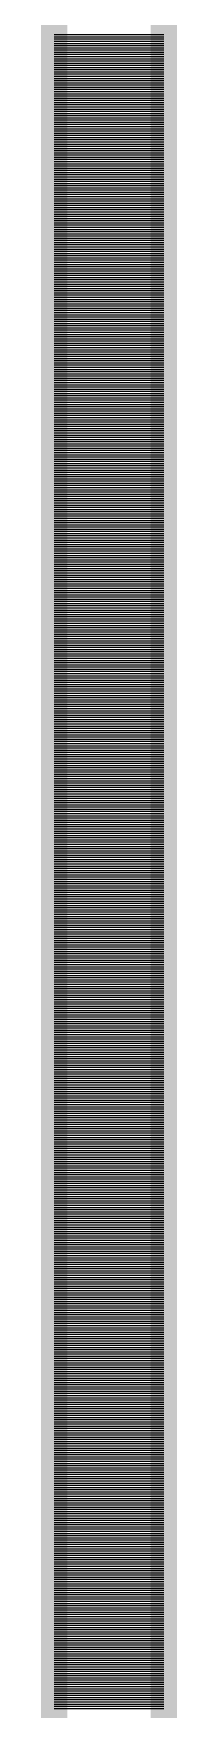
# Model space of a CAD drawing. Extents: x -1.81 to 0.88, y -1.38 to 1.44.
# Drawn here: x 0.819 to 0.881, y -0.118 to 0.647 of the extents above; entities that cross this region are included whole.
import ezdxf

# ---------------------------------------------------------------- set-up
doc = ezdxf.new("R2010")
doc.units = 0
doc.layers.get('0').update_dxf_attribs({"linetype": 'CONTINUOUS'})

msp = doc.modelspace()

# ---------------------------------------------------------------- linework, layer by layer
at = {"const_width": 0.012}
msp.add_lwpolyline([(0.825, -1.167), (0.825, 1.207), (0.875, 1.207), (0.875, -1.167), (0.825, -1.167)], dxfattribs=at)
for points in [[(0.825, 0.647), (0.875, 0.647)], [(0.825, 0.646), (0.875, 0.646)], [(0.825, 0.645), (0.875, 0.645)], [(0.825, 0.644), (0.875, 0.644)], [(0.825, 0.643), (0.875, 0.643)], [(0.825, 0.642), (0.875, 0.642)], [(0.825, 0.641), (0.875, 0.641)], [(0.825, 0.64), (0.875, 0.64)], [(0.825, 0.639), (0.875, 0.639)], [(0.825, 0.638), (0.875, 0.638)], [(0.825, 0.637), (0.875, 0.637)], [(0.825, 0.636), (0.875, 0.636)], [(0.825, 0.635), (0.875, 0.635)], [(0.825, 0.634), (0.875, 0.634)], [(0.825, 0.633), (0.875, 0.633)], [(0.825, 0.632), (0.875, 0.632)], [(0.825, 0.631), (0.875, 0.631)], [(0.825, 0.63), (0.875, 0.63)], [(0.825, 0.629), (0.875, 0.629)], [(0.825, 0.628), (0.875, 0.628)], [(0.825, 0.627), (0.875, 0.627)], [(0.825, 0.626), (0.875, 0.626)], [(0.825, 0.625), (0.875, 0.625)], [(0.825, 0.624), (0.875, 0.624)], [(0.825, 0.623), (0.875, 0.623)], [(0.825, 0.622), (0.875, 0.622)], [(0.825, 0.621), (0.875, 0.621)], [(0.825, 0.62), (0.875, 0.62)], [(0.825, 0.619), (0.875, 0.619)], [(0.825, 0.618), (0.875, 0.618)], [(0.825, 0.617), (0.875, 0.617)], [(0.825, 0.616), (0.875, 0.616)], [(0.825, 0.615), (0.875, 0.615)], [(0.825, 0.614), (0.875, 0.614)], [(0.825, 0.613), (0.875, 0.613)], [(0.825, 0.612), (0.875, 0.612)], [(0.825, 0.611), (0.875, 0.611)], [(0.825, 0.61), (0.875, 0.61)], [(0.825, 0.609), (0.875, 0.609)], [(0.825, 0.608), (0.875, 0.608)], [(0.825, 0.607), (0.875, 0.607)], [(0.825, 0.606), (0.875, 0.606)], [(0.825, 0.605), (0.875, 0.605)], [(0.825, 0.604), (0.875, 0.604)], [(0.825, 0.603), (0.875, 0.603)], [(0.825, 0.602), (0.875, 0.602)], [(0.825, 0.601), (0.875, 0.601)], [(0.825, 0.6), (0.875, 0.6)], [(0.825, 0.599), (0.875, 0.599)], [(0.825, 0.598), (0.875, 0.598)], [(0.825, 0.597), (0.875, 0.597)], [(0.825, 0.596), (0.875, 0.596)], [(0.825, 0.595), (0.875, 0.595)], [(0.825, 0.594), (0.875, 0.594)], [(0.825, 0.593), (0.875, 0.593)], [(0.825, 0.592), (0.875, 0.592)], [(0.825, 0.591), (0.875, 0.591)], [(0.825, 0.59), (0.875, 0.59)], [(0.825, 0.589), (0.875, 0.589)], [(0.825, 0.588), (0.875, 0.588)], [(0.825, 0.587), (0.875, 0.587)], [(0.825, 0.586), (0.875, 0.586)], [(0.825, 0.585), (0.875, 0.585)], [(0.825, 0.584), (0.875, 0.584)], [(0.825, 0.583), (0.875, 0.583)], [(0.825, 0.582), (0.875, 0.582)], [(0.825, 0.581), (0.875, 0.581)], [(0.825, 0.58), (0.875, 0.58)], [(0.825, 0.579), (0.875, 0.579)], [(0.825, 0.578), (0.875, 0.578)], [(0.825, 0.577), (0.875, 0.577)], [(0.825, 0.576), (0.875, 0.576)], [(0.825, 0.575), (0.875, 0.575)], [(0.825, 0.574), (0.875, 0.574)], [(0.825, 0.573), (0.875, 0.573)], [(0.825, 0.572), (0.875, 0.572)], [(0.825, 0.571), (0.875, 0.571)], [(0.825, 0.57), (0.875, 0.57)], [(0.825, 0.569), (0.875, 0.569)], [(0.825, 0.568), (0.875, 0.568)], [(0.825, 0.567), (0.875, 0.567)], [(0.825, 0.566), (0.875, 0.566)], [(0.825, 0.565), (0.875, 0.565)], [(0.825, 0.564), (0.875, 0.564)], [(0.825, 0.563), (0.875, 0.563)], [(0.825, 0.562), (0.875, 0.562)], [(0.825, 0.561), (0.875, 0.561)], [(0.825, 0.56), (0.875, 0.56)], [(0.825, 0.559), (0.875, 0.559)], [(0.825, 0.558), (0.875, 0.558)], [(0.825, 0.557), (0.875, 0.557)], [(0.825, 0.556), (0.875, 0.556)], [(0.825, 0.555), (0.875, 0.555)], [(0.825, 0.554), (0.875, 0.554)], [(0.825, 0.553), (0.875, 0.553)], [(0.825, 0.552), (0.875, 0.552)], [(0.825, 0.551), (0.875, 0.551)], [(0.825, 0.55), (0.875, 0.55)], [(0.825, 0.549), (0.875, 0.549)], [(0.825, 0.548), (0.875, 0.548)], [(0.825, 0.547), (0.875, 0.547)], [(0.825, 0.546), (0.875, 0.546)], [(0.825, 0.545), (0.875, 0.545)], [(0.825, 0.544), (0.875, 0.544)], [(0.825, 0.543), (0.875, 0.543)], [(0.825, 0.542), (0.875, 0.542)], [(0.825, 0.541), (0.875, 0.541)], [(0.825, 0.54), (0.875, 0.54)], [(0.825, 0.539), (0.875, 0.539)], [(0.825, 0.538), (0.875, 0.538)], [(0.825, 0.537), (0.875, 0.537)], [(0.825, 0.536), (0.875, 0.536)], [(0.825, 0.535), (0.875, 0.535)], [(0.825, 0.534), (0.875, 0.534)], [(0.825, 0.533), (0.875, 0.533)], [(0.825, 0.532), (0.875, 0.532)], [(0.825, 0.531), (0.875, 0.531)], [(0.825, 0.53), (0.875, 0.53)], [(0.825, 0.529), (0.875, 0.529)], [(0.825, 0.528), (0.875, 0.528)], [(0.825, 0.527), (0.875, 0.527)], [(0.825, 0.526), (0.875, 0.526)], [(0.825, 0.525), (0.875, 0.525)], [(0.825, 0.524), (0.875, 0.524)], [(0.825, 0.523), (0.875, 0.523)], [(0.825, 0.522), (0.875, 0.522)], [(0.825, 0.521), (0.875, 0.521)], [(0.825, 0.52), (0.875, 0.52)], [(0.825, 0.519), (0.875, 0.519)], [(0.825, 0.518), (0.875, 0.518)], [(0.825, 0.517), (0.875, 0.517)], [(0.825, 0.516), (0.875, 0.516)], [(0.825, 0.515), (0.875, 0.515)], [(0.825, 0.514), (0.875, 0.514)], [(0.825, 0.513), (0.875, 0.513)], [(0.825, 0.512), (0.875, 0.512)], [(0.825, 0.511), (0.875, 0.511)], [(0.825, 0.51), (0.875, 0.51)], [(0.825, 0.509), (0.875, 0.509)], [(0.825, 0.508), (0.875, 0.508)], [(0.825, 0.507), (0.875, 0.507)], [(0.825, 0.506), (0.875, 0.506)], [(0.825, 0.505), (0.875, 0.505)], [(0.825, 0.504), (0.875, 0.504)], [(0.825, 0.503), (0.875, 0.503)], [(0.825, 0.502), (0.875, 0.502)], [(0.825, 0.501), (0.875, 0.501)], [(0.825, 0.5), (0.875, 0.5)], [(0.825, 0.499), (0.875, 0.499)], [(0.825, 0.498), (0.875, 0.498)], [(0.825, 0.497), (0.875, 0.497)], [(0.825, 0.496), (0.875, 0.496)], [(0.825, 0.495), (0.875, 0.495)], [(0.825, 0.494), (0.875, 0.494)], [(0.825, 0.493), (0.875, 0.493)], [(0.825, 0.492), (0.875, 0.492)], [(0.825, 0.491), (0.875, 0.491)], [(0.825, 0.49), (0.875, 0.49)], [(0.825, 0.489), (0.875, 0.489)], [(0.825, 0.488), (0.875, 0.488)], [(0.825, 0.487), (0.875, 0.487)], [(0.825, 0.486), (0.875, 0.486)], [(0.825, 0.485), (0.875, 0.485)], [(0.825, 0.484), (0.875, 0.484)], [(0.825, 0.483), (0.875, 0.483)], [(0.825, 0.482), (0.875, 0.482)], [(0.825, 0.481), (0.875, 0.481)], [(0.825, 0.48), (0.875, 0.48)], [(0.825, 0.479), (0.875, 0.479)], [(0.825, 0.478), (0.875, 0.478)], [(0.825, 0.477), (0.875, 0.477)], [(0.825, 0.476), (0.875, 0.476)], [(0.825, 0.475), (0.875, 0.475)], [(0.825, 0.474), (0.875, 0.474)], [(0.825, 0.473), (0.875, 0.473)], [(0.825, 0.472), (0.875, 0.472)], [(0.825, 0.471), (0.875, 0.471)], [(0.825, 0.47), (0.875, 0.47)], [(0.825, 0.469), (0.875, 0.469)], [(0.825, 0.468), (0.875, 0.468)], [(0.825, 0.467), (0.875, 0.467)], [(0.825, 0.466), (0.875, 0.466)], [(0.825, 0.465), (0.875, 0.465)], [(0.825, 0.464), (0.875, 0.464)], [(0.825, 0.463), (0.875, 0.463)], [(0.825, 0.462), (0.875, 0.462)], [(0.825, 0.461), (0.875, 0.461)], [(0.825, 0.46), (0.875, 0.46)], [(0.825, 0.459), (0.875, 0.459)], [(0.825, 0.458), (0.875, 0.458)], [(0.825, 0.457), (0.875, 0.457)], [(0.825, 0.456), (0.875, 0.456)], [(0.825, 0.455), (0.875, 0.455)], [(0.825, 0.454), (0.875, 0.454)], [(0.825, 0.453), (0.875, 0.453)], [(0.825, 0.452), (0.875, 0.452)], [(0.825, 0.451), (0.875, 0.451)], [(0.825, 0.45), (0.875, 0.45)], [(0.825, 0.449), (0.875, 0.449)], [(0.825, 0.448), (0.875, 0.448)], [(0.825, 0.447), (0.875, 0.447)], [(0.825, 0.446), (0.875, 0.446)], [(0.825, 0.445), (0.875, 0.445)], [(0.825, 0.444), (0.875, 0.444)], [(0.825, 0.443), (0.875, 0.443)], [(0.825, 0.442), (0.875, 0.442)], [(0.825, 0.441), (0.875, 0.441)], [(0.825, 0.44), (0.875, 0.44)], [(0.825, 0.439), (0.875, 0.439)], [(0.825, 0.438), (0.875, 0.438)], [(0.825, 0.437), (0.875, 0.437)], [(0.825, 0.436), (0.875, 0.436)], [(0.825, 0.435), (0.875, 0.435)], [(0.825, 0.434), (0.875, 0.434)], [(0.825, 0.433), (0.875, 0.433)], [(0.825, 0.432), (0.875, 0.432)], [(0.825, 0.431), (0.875, 0.431)], [(0.825, 0.43), (0.875, 0.43)], [(0.825, 0.429), (0.875, 0.429)], [(0.825, 0.428), (0.875, 0.428)], [(0.825, 0.427), (0.875, 0.427)], [(0.825, 0.426), (0.875, 0.426)], [(0.825, 0.425), (0.875, 0.425)], [(0.825, 0.424), (0.875, 0.424)], [(0.825, 0.423), (0.875, 0.423)], [(0.825, 0.422), (0.875, 0.422)], [(0.825, 0.421), (0.875, 0.421)], [(0.825, 0.42), (0.875, 0.42)], [(0.825, 0.419), (0.875, 0.419)], [(0.825, 0.418), (0.875, 0.418)], [(0.825, 0.417), (0.875, 0.417)], [(0.825, 0.416), (0.875, 0.416)], [(0.825, 0.415), (0.875, 0.415)], [(0.825, 0.414), (0.875, 0.414)], [(0.825, 0.413), (0.875, 0.413)], [(0.825, 0.412), (0.875, 0.412)], [(0.825, 0.411), (0.875, 0.411)], [(0.825, 0.41), (0.875, 0.41)], [(0.825, 0.409), (0.875, 0.409)], [(0.825, 0.408), (0.875, 0.408)], [(0.825, 0.407), (0.875, 0.407)], [(0.825, 0.406), (0.875, 0.406)], [(0.825, 0.405), (0.875, 0.405)], [(0.825, 0.404), (0.875, 0.404)], [(0.825, 0.403), (0.875, 0.403)], [(0.825, 0.402), (0.875, 0.402)], [(0.825, 0.401), (0.875, 0.401)], [(0.825, 0.4), (0.875, 0.4)], [(0.825, 0.399), (0.875, 0.399)], [(0.825, 0.398), (0.875, 0.398)], [(0.825, 0.397), (0.875, 0.397)], [(0.825, 0.396), (0.875, 0.396)], [(0.825, 0.395), (0.875, 0.395)], [(0.825, 0.394), (0.875, 0.394)], [(0.825, 0.393), (0.875, 0.393)], [(0.825, 0.392), (0.875, 0.392)], [(0.825, 0.391), (0.875, 0.391)], [(0.825, 0.39), (0.875, 0.39)], [(0.825, 0.389), (0.875, 0.389)], [(0.825, 0.388), (0.875, 0.388)], [(0.825, 0.387), (0.875, 0.387)], [(0.825, 0.386), (0.875, 0.386)], [(0.825, 0.385), (0.875, 0.385)], [(0.825, 0.384), (0.875, 0.384)], [(0.825, 0.383), (0.875, 0.383)], [(0.825, 0.382), (0.875, 0.382)], [(0.825, 0.381), (0.875, 0.381)], [(0.825, 0.38), (0.875, 0.38)], [(0.825, 0.379), (0.875, 0.379)], [(0.825, 0.378), (0.875, 0.378)], [(0.825, 0.377), (0.875, 0.377)], [(0.825, 0.376), (0.875, 0.376)], [(0.825, 0.375), (0.875, 0.375)], [(0.825, 0.374), (0.875, 0.374)], [(0.825, 0.373), (0.875, 0.373)], [(0.825, 0.372), (0.875, 0.372)], [(0.825, 0.371), (0.875, 0.371)], [(0.825, 0.37), (0.875, 0.37)], [(0.825, 0.369), (0.875, 0.369)], [(0.825, 0.368), (0.875, 0.368)], [(0.825, 0.367), (0.875, 0.367)], [(0.825, 0.366), (0.875, 0.366)], [(0.825, 0.365), (0.875, 0.365)], [(0.825, 0.364), (0.875, 0.364)], [(0.825, 0.363), (0.875, 0.363)], [(0.825, 0.362), (0.875, 0.362)], [(0.825, 0.361), (0.875, 0.361)], [(0.825, 0.36), (0.875, 0.36)], [(0.825, 0.359), (0.875, 0.359)], [(0.825, 0.358), (0.875, 0.358)], [(0.825, 0.357), (0.875, 0.357)], [(0.825, 0.356), (0.875, 0.356)], [(0.825, 0.355), (0.875, 0.355)], [(0.825, 0.354), (0.875, 0.354)], [(0.825, 0.353), (0.875, 0.353)], [(0.825, 0.352), (0.875, 0.352)], [(0.825, 0.351), (0.875, 0.351)], [(0.825, 0.35), (0.875, 0.35)], [(0.825, 0.349), (0.875, 0.349)], [(0.825, 0.348), (0.875, 0.348)], [(0.825, 0.347), (0.875, 0.347)], [(0.825, 0.346), (0.875, 0.346)], [(0.825, 0.345), (0.875, 0.345)], [(0.825, 0.344), (0.875, 0.344)], [(0.825, 0.343), (0.875, 0.343)], [(0.825, 0.342), (0.875, 0.342)], [(0.825, 0.341), (0.875, 0.341)], [(0.825, 0.34), (0.875, 0.34)], [(0.825, 0.339), (0.875, 0.339)], [(0.825, 0.338), (0.875, 0.338)], [(0.825, 0.337), (0.875, 0.337)], [(0.825, 0.336), (0.875, 0.336)], [(0.825, 0.335), (0.875, 0.335)], [(0.825, 0.334), (0.875, 0.334)], [(0.825, 0.333), (0.875, 0.333)], [(0.825, 0.332), (0.875, 0.332)], [(0.825, 0.331), (0.875, 0.331)], [(0.825, 0.33), (0.875, 0.33)], [(0.825, 0.329), (0.875, 0.329)], [(0.825, 0.328), (0.875, 0.328)], [(0.825, 0.327), (0.875, 0.327)], [(0.825, 0.326), (0.875, 0.326)], [(0.825, 0.325), (0.875, 0.325)], [(0.825, 0.324), (0.875, 0.324)], [(0.825, 0.323), (0.875, 0.323)], [(0.825, 0.322), (0.875, 0.322)], [(0.825, 0.321), (0.875, 0.321)], [(0.825, 0.32), (0.875, 0.32)], [(0.825, 0.319), (0.875, 0.319)], [(0.825, 0.318), (0.875, 0.318)], [(0.825, 0.317), (0.875, 0.317)], [(0.825, 0.316), (0.875, 0.316)], [(0.825, 0.315), (0.875, 0.315)], [(0.825, 0.314), (0.875, 0.314)], [(0.825, 0.313), (0.875, 0.313)], [(0.825, 0.312), (0.875, 0.312)], [(0.825, 0.311), (0.875, 0.311)], [(0.825, 0.31), (0.875, 0.31)], [(0.825, 0.309), (0.875, 0.309)], [(0.825, 0.308), (0.875, 0.308)], [(0.825, 0.307), (0.875, 0.307)], [(0.825, 0.306), (0.875, 0.306)], [(0.825, 0.305), (0.875, 0.305)], [(0.825, 0.304), (0.875, 0.304)], [(0.825, 0.303), (0.875, 0.303)], [(0.825, 0.302), (0.875, 0.302)], [(0.825, 0.301), (0.875, 0.301)], [(0.825, 0.3), (0.875, 0.3)], [(0.825, 0.299), (0.875, 0.299)], [(0.825, 0.298), (0.875, 0.298)], [(0.825, 0.297), (0.875, 0.297)], [(0.825, 0.296), (0.875, 0.296)], [(0.825, 0.295), (0.875, 0.295)], [(0.825, 0.294), (0.875, 0.294)], [(0.825, 0.293), (0.875, 0.293)], [(0.825, 0.292), (0.875, 0.292)], [(0.825, 0.291), (0.875, 0.291)], [(0.825, 0.29), (0.875, 0.29)], [(0.825, 0.289), (0.875, 0.289)], [(0.825, 0.288), (0.875, 0.288)], [(0.825, 0.287), (0.875, 0.287)], [(0.825, 0.286), (0.875, 0.286)], [(0.825, 0.285), (0.875, 0.285)], [(0.825, 0.284), (0.875, 0.284)], [(0.825, 0.283), (0.875, 0.283)], [(0.825, 0.282), (0.875, 0.282)], [(0.825, 0.281), (0.875, 0.281)], [(0.825, 0.28), (0.875, 0.28)], [(0.825, 0.279), (0.875, 0.279)], [(0.825, 0.278), (0.875, 0.278)], [(0.825, 0.277), (0.875, 0.277)], [(0.825, 0.276), (0.875, 0.276)], [(0.825, 0.275), (0.875, 0.275)], [(0.825, 0.274), (0.875, 0.274)], [(0.825, 0.273), (0.875, 0.273)], [(0.825, 0.272), (0.875, 0.272)], [(0.825, 0.271), (0.875, 0.271)], [(0.825, 0.27), (0.875, 0.27)], [(0.825, 0.269), (0.875, 0.269)], [(0.825, 0.268), (0.875, 0.268)], [(0.825, 0.267), (0.875, 0.267)], [(0.825, 0.266), (0.875, 0.266)], [(0.825, 0.265), (0.875, 0.265)], [(0.825, 0.264), (0.875, 0.264)], [(0.825, 0.263), (0.875, 0.263)], [(0.825, 0.262), (0.875, 0.262)], [(0.825, 0.261), (0.875, 0.261)], [(0.825, 0.26), (0.875, 0.26)], [(0.825, 0.259), (0.875, 0.259)], [(0.825, 0.258), (0.875, 0.258)], [(0.825, 0.257), (0.875, 0.257)], [(0.825, 0.256), (0.875, 0.256)], [(0.825, 0.255), (0.875, 0.255)], [(0.825, 0.254), (0.875, 0.254)], [(0.825, 0.253), (0.875, 0.253)], [(0.825, 0.252), (0.875, 0.252)], [(0.825, 0.251), (0.875, 0.251)], [(0.825, 0.25), (0.875, 0.25)], [(0.825, 0.249), (0.875, 0.249)], [(0.825, 0.248), (0.875, 0.248)], [(0.825, 0.247), (0.875, 0.247)], [(0.825, 0.246), (0.875, 0.246)], [(0.825, 0.245), (0.875, 0.245)], [(0.825, 0.244), (0.875, 0.244)], [(0.825, 0.243), (0.875, 0.243)], [(0.825, 0.242), (0.875, 0.242)], [(0.825, 0.241), (0.875, 0.241)], [(0.825, 0.24), (0.875, 0.24)], [(0.825, 0.239), (0.875, 0.239)], [(0.825, 0.238), (0.875, 0.238)], [(0.825, 0.237), (0.875, 0.237)], [(0.825, 0.236), (0.875, 0.236)], [(0.825, 0.235), (0.875, 0.235)], [(0.825, 0.234), (0.875, 0.234)], [(0.825, 0.233), (0.875, 0.233)], [(0.825, 0.232), (0.875, 0.232)], [(0.825, 0.231), (0.875, 0.231)], [(0.825, 0.23), (0.875, 0.23)], [(0.825, 0.229), (0.875, 0.229)], [(0.825, 0.228), (0.875, 0.228)], [(0.825, 0.227), (0.875, 0.227)], [(0.825, 0.226), (0.875, 0.226)], [(0.825, 0.225), (0.875, 0.225)], [(0.825, 0.224), (0.875, 0.224)], [(0.825, 0.223), (0.875, 0.223)], [(0.825, 0.222), (0.875, 0.222)], [(0.825, 0.221), (0.875, 0.221)], [(0.825, 0.22), (0.875, 0.22)], [(0.825, 0.219), (0.875, 0.219)], [(0.825, 0.218), (0.875, 0.218)], [(0.825, 0.217), (0.875, 0.217)], [(0.825, 0.216), (0.875, 0.216)], [(0.825, 0.215), (0.875, 0.215)], [(0.825, 0.214), (0.875, 0.214)], [(0.825, 0.213), (0.875, 0.213)], [(0.825, 0.212), (0.875, 0.212)], [(0.825, 0.211), (0.875, 0.211)], [(0.825, 0.21), (0.875, 0.21)], [(0.825, 0.209), (0.875, 0.209)], [(0.825, 0.208), (0.875, 0.208)], [(0.825, 0.207), (0.875, 0.207)], [(0.825, 0.206), (0.875, 0.206)], [(0.825, 0.205), (0.875, 0.205)], [(0.825, 0.204), (0.875, 0.204)], [(0.825, 0.203), (0.875, 0.203)], [(0.825, 0.202), (0.875, 0.202)], [(0.825, 0.201), (0.875, 0.201)], [(0.825, 0.2), (0.875, 0.2)], [(0.825, 0.199), (0.875, 0.199)], [(0.825, 0.198), (0.875, 0.198)], [(0.825, 0.197), (0.875, 0.197)], [(0.825, 0.196), (0.875, 0.196)], [(0.825, 0.195), (0.875, 0.195)], [(0.825, 0.194), (0.875, 0.194)], [(0.825, 0.193), (0.875, 0.193)], [(0.825, 0.192), (0.875, 0.192)], [(0.825, 0.191), (0.875, 0.191)], [(0.825, 0.19), (0.875, 0.19)], [(0.825, 0.189), (0.875, 0.189)], [(0.825, 0.188), (0.875, 0.188)], [(0.825, 0.187), (0.875, 0.187)], [(0.825, 0.186), (0.875, 0.186)], [(0.825, 0.185), (0.875, 0.185)], [(0.825, 0.184), (0.875, 0.184)], [(0.825, 0.183), (0.875, 0.183)], [(0.825, 0.182), (0.875, 0.182)], [(0.825, 0.181), (0.875, 0.181)], [(0.825, 0.18), (0.875, 0.18)], [(0.825, 0.179), (0.875, 0.179)], [(0.825, 0.178), (0.875, 0.178)], [(0.825, 0.177), (0.875, 0.177)], [(0.825, 0.176), (0.875, 0.176)], [(0.825, 0.175), (0.875, 0.175)], [(0.825, 0.174), (0.875, 0.174)], [(0.825, 0.173), (0.875, 0.173)], [(0.825, 0.172), (0.875, 0.172)], [(0.825, 0.171), (0.875, 0.171)], [(0.825, 0.17), (0.875, 0.17)], [(0.825, 0.169), (0.875, 0.169)], [(0.825, 0.168), (0.875, 0.168)], [(0.825, 0.167), (0.875, 0.167)], [(0.825, 0.166), (0.875, 0.166)], [(0.825, 0.165), (0.875, 0.165)], [(0.825, 0.164), (0.875, 0.164)], [(0.825, 0.163), (0.875, 0.163)], [(0.825, 0.162), (0.875, 0.162)], [(0.825, 0.161), (0.875, 0.161)], [(0.825, 0.16), (0.875, 0.16)], [(0.825, 0.159), (0.875, 0.159)], [(0.825, 0.158), (0.875, 0.158)], [(0.825, 0.157), (0.875, 0.157)], [(0.825, 0.156), (0.875, 0.156)], [(0.825, 0.155), (0.875, 0.155)], [(0.825, 0.154), (0.875, 0.154)], [(0.825, 0.153), (0.875, 0.153)], [(0.825, 0.152), (0.875, 0.152)], [(0.825, 0.151), (0.875, 0.151)], [(0.825, 0.15), (0.875, 0.15)], [(0.825, 0.149), (0.875, 0.149)], [(0.825, 0.148), (0.875, 0.148)], [(0.825, 0.147), (0.875, 0.147)], [(0.825, 0.146), (0.875, 0.146)], [(0.825, 0.145), (0.875, 0.145)], [(0.825, 0.144), (0.875, 0.144)], [(0.825, 0.143), (0.875, 0.143)], [(0.825, 0.142), (0.875, 0.142)], [(0.825, 0.141), (0.875, 0.141)], [(0.825, 0.14), (0.875, 0.14)], [(0.825, 0.139), (0.875, 0.139)], [(0.825, 0.138), (0.875, 0.138)], [(0.825, 0.137), (0.875, 0.137)], [(0.825, 0.136), (0.875, 0.136)], [(0.825, 0.135), (0.875, 0.135)], [(0.825, 0.134), (0.875, 0.134)], [(0.825, 0.133), (0.875, 0.133)], [(0.825, 0.132), (0.875, 0.132)], [(0.825, 0.131), (0.875, 0.131)], [(0.825, 0.13), (0.875, 0.13)], [(0.825, 0.129), (0.875, 0.129)], [(0.825, 0.128), (0.875, 0.128)], [(0.825, 0.127), (0.875, 0.127)], [(0.825, 0.126), (0.875, 0.126)], [(0.825, 0.125), (0.875, 0.125)], [(0.825, 0.124), (0.875, 0.124)], [(0.825, 0.123), (0.875, 0.123)], [(0.825, 0.122), (0.875, 0.122)], [(0.825, 0.121), (0.875, 0.121)], [(0.825, 0.12), (0.875, 0.12)], [(0.825, 0.119), (0.875, 0.119)], [(0.825, 0.118), (0.875, 0.118)], [(0.825, 0.117), (0.875, 0.117)], [(0.825, 0.116), (0.875, 0.116)], [(0.825, 0.115), (0.875, 0.115)], [(0.825, 0.114), (0.875, 0.114)], [(0.825, 0.113), (0.875, 0.113)], [(0.825, 0.112), (0.875, 0.112)], [(0.825, 0.111), (0.875, 0.111)], [(0.825, 0.11), (0.875, 0.11)], [(0.825, 0.109), (0.875, 0.109)], [(0.825, 0.108), (0.875, 0.108)], [(0.825, 0.107), (0.875, 0.107)], [(0.825, 0.106), (0.875, 0.106)], [(0.825, 0.105), (0.875, 0.105)], [(0.825, 0.104), (0.875, 0.104)], [(0.825, 0.103), (0.875, 0.103)], [(0.825, 0.102), (0.875, 0.102)], [(0.825, 0.101), (0.875, 0.101)], [(0.825, 0.1), (0.875, 0.1)], [(0.825, 0.099), (0.875, 0.099)], [(0.825, 0.098), (0.875, 0.098)], [(0.825, 0.097), (0.875, 0.097)], [(0.825, 0.096), (0.875, 0.096)], [(0.825, 0.095), (0.875, 0.095)], [(0.825, 0.094), (0.875, 0.094)], [(0.825, 0.093), (0.875, 0.093)], [(0.825, 0.092), (0.875, 0.092)], [(0.825, 0.091), (0.875, 0.091)], [(0.825, 0.09), (0.875, 0.09)], [(0.825, 0.089), (0.875, 0.089)], [(0.825, 0.088), (0.875, 0.088)], [(0.825, 0.087), (0.875, 0.087)], [(0.825, 0.086), (0.875, 0.086)], [(0.825, 0.085), (0.875, 0.085)], [(0.825, 0.084), (0.875, 0.084)], [(0.825, 0.083), (0.875, 0.083)], [(0.825, 0.082), (0.875, 0.082)], [(0.825, 0.081), (0.875, 0.081)], [(0.825, 0.08), (0.875, 0.08)], [(0.825, 0.079), (0.875, 0.079)], [(0.825, 0.078), (0.875, 0.078)], [(0.825, 0.077), (0.875, 0.077)], [(0.825, 0.076), (0.875, 0.076)], [(0.825, 0.075), (0.875, 0.075)], [(0.825, 0.074), (0.875, 0.074)], [(0.825, 0.073), (0.875, 0.073)], [(0.825, 0.072), (0.875, 0.072)], [(0.825, 0.071), (0.875, 0.071)], [(0.825, 0.07), (0.875, 0.07)], [(0.825, 0.069), (0.875, 0.069)], [(0.825, 0.068), (0.875, 0.068)], [(0.825, 0.067), (0.875, 0.067)], [(0.825, 0.066), (0.875, 0.066)], [(0.825, 0.065), (0.875, 0.065)], [(0.825, 0.064), (0.875, 0.064)], [(0.825, 0.063), (0.875, 0.063)], [(0.825, 0.062), (0.875, 0.062)], [(0.825, 0.061), (0.875, 0.061)], [(0.825, 0.06), (0.875, 0.06)], [(0.825, 0.059), (0.875, 0.059)], [(0.825, 0.058), (0.875, 0.058)], [(0.825, 0.057), (0.875, 0.057)], [(0.825, 0.056), (0.875, 0.056)], [(0.825, 0.055), (0.875, 0.055)], [(0.825, 0.054), (0.875, 0.054)], [(0.825, 0.053), (0.875, 0.053)], [(0.825, 0.052), (0.875, 0.052)], [(0.825, 0.051), (0.875, 0.051)], [(0.825, 0.05), (0.875, 0.05)], [(0.825, 0.049), (0.875, 0.049)], [(0.825, 0.048), (0.875, 0.048)], [(0.825, 0.047), (0.875, 0.047)], [(0.825, 0.046), (0.875, 0.046)], [(0.825, 0.045), (0.875, 0.045)], [(0.825, 0.044), (0.875, 0.044)], [(0.825, 0.043), (0.875, 0.043)], [(0.825, 0.042), (0.875, 0.042)], [(0.825, 0.041), (0.875, 0.041)], [(0.825, 0.04), (0.875, 0.04)], [(0.825, 0.039), (0.875, 0.039)], [(0.825, 0.038), (0.875, 0.038)], [(0.825, 0.037), (0.875, 0.037)], [(0.825, 0.036), (0.875, 0.036)], [(0.825, 0.035), (0.875, 0.035)], [(0.825, 0.034), (0.875, 0.034)], [(0.825, 0.033), (0.875, 0.033)], [(0.825, 0.032), (0.875, 0.032)], [(0.825, 0.031), (0.875, 0.031)], [(0.825, 0.03), (0.875, 0.03)], [(0.825, 0.029), (0.875, 0.029)], [(0.825, 0.028), (0.875, 0.028)], [(0.825, 0.027), (0.875, 0.027)], [(0.825, 0.026), (0.875, 0.026)], [(0.825, 0.025), (0.875, 0.025)], [(0.825, 0.024), (0.875, 0.024)], [(0.825, 0.023), (0.875, 0.023)], [(0.825, 0.022), (0.875, 0.022)], [(0.825, 0.021), (0.875, 0.021)], [(0.825, 0.02), (0.875, 0.02)], [(0.825, 0.019), (0.875, 0.019)], [(0.825, 0.018), (0.875, 0.018)], [(0.825, 0.017), (0.875, 0.017)], [(0.825, 0.016), (0.875, 0.016)], [(0.825, 0.015), (0.875, 0.015)], [(0.825, 0.014), (0.875, 0.014)], [(0.825, 0.013), (0.875, 0.013)], [(0.825, 0.012), (0.875, 0.012)], [(0.825, 0.011), (0.875, 0.011)], [(0.825, 0.01), (0.875, 0.01)], [(0.825, 0.009), (0.875, 0.009)], [(0.825, 0.008), (0.875, 0.008)], [(0.825, 0.007), (0.875, 0.007)], [(0.825, 0.006), (0.875, 0.006)], [(0.825, 0.005), (0.875, 0.005)], [(0.825, 0.004), (0.875, 0.004)], [(0.825, 0.003), (0.875, 0.003)], [(0.825, 0.002), (0.875, 0.002)], [(0.825, 0.001), (0.875, 0.001)], [(0.825, 0), (0.875, 0)], [(0.825, -0.001), (0.875, -0.001)], [(0.825, -0.002), (0.875, -0.002)], [(0.825, -0.003), (0.875, -0.003)], [(0.825, -0.004), (0.875, -0.004)], [(0.825, -0.005), (0.875, -0.005)], [(0.825, -0.006), (0.875, -0.006)], [(0.825, -0.007), (0.875, -0.007)], [(0.825, -0.008), (0.875, -0.008)], [(0.825, -0.009), (0.875, -0.009)], [(0.825, -0.01), (0.875, -0.01)], [(0.825, -0.011), (0.875, -0.011)], [(0.825, -0.012), (0.875, -0.012)], [(0.825, -0.013), (0.875, -0.013)], [(0.825, -0.014), (0.875, -0.014)], [(0.825, -0.015), (0.875, -0.015)], [(0.825, -0.016), (0.875, -0.016)], [(0.825, -0.017), (0.875, -0.017)], [(0.825, -0.018), (0.875, -0.018)], [(0.825, -0.019), (0.875, -0.019)], [(0.825, -0.02), (0.875, -0.02)], [(0.825, -0.021), (0.875, -0.021)], [(0.825, -0.022), (0.875, -0.022)], [(0.825, -0.023), (0.875, -0.023)], [(0.825, -0.024), (0.875, -0.024)], [(0.825, -0.025), (0.875, -0.025)], [(0.825, -0.026), (0.875, -0.026)], [(0.825, -0.027), (0.875, -0.027)], [(0.825, -0.028), (0.875, -0.028)], [(0.825, -0.029), (0.875, -0.029)], [(0.825, -0.03), (0.875, -0.03)], [(0.825, -0.031), (0.875, -0.031)], [(0.825, -0.032), (0.875, -0.032)], [(0.825, -0.033), (0.875, -0.033)], [(0.825, -0.034), (0.875, -0.034)], [(0.825, -0.035), (0.875, -0.035)], [(0.825, -0.036), (0.875, -0.036)], [(0.825, -0.037), (0.875, -0.037)], [(0.825, -0.038), (0.875, -0.038)], [(0.825, -0.039), (0.875, -0.039)], [(0.825, -0.04), (0.875, -0.04)], [(0.825, -0.041), (0.875, -0.041)], [(0.825, -0.042), (0.875, -0.042)], [(0.825, -0.043), (0.875, -0.043)], [(0.825, -0.044), (0.875, -0.044)], [(0.825, -0.045), (0.875, -0.045)], [(0.825, -0.046), (0.875, -0.046)], [(0.825, -0.047), (0.875, -0.047)], [(0.825, -0.048), (0.875, -0.048)], [(0.825, -0.049), (0.875, -0.049)], [(0.825, -0.05), (0.875, -0.05)], [(0.825, -0.051), (0.875, -0.051)], [(0.825, -0.052), (0.875, -0.052)], [(0.825, -0.053), (0.875, -0.053)], [(0.825, -0.054), (0.875, -0.054)], [(0.825, -0.055), (0.875, -0.055)], [(0.825, -0.056), (0.875, -0.056)], [(0.825, -0.057), (0.875, -0.057)], [(0.825, -0.058), (0.875, -0.058)], [(0.825, -0.059), (0.875, -0.059)], [(0.825, -0.06), (0.875, -0.06)], [(0.825, -0.061), (0.875, -0.061)], [(0.825, -0.062), (0.875, -0.062)], [(0.825, -0.063), (0.875, -0.063)], [(0.825, -0.064), (0.875, -0.064)], [(0.825, -0.065), (0.875, -0.065)], [(0.825, -0.066), (0.875, -0.066)], [(0.825, -0.067), (0.875, -0.067)], [(0.825, -0.068), (0.875, -0.068)], [(0.825, -0.069), (0.875, -0.069)], [(0.825, -0.07), (0.875, -0.07)], [(0.825, -0.071), (0.875, -0.071)], [(0.825, -0.072), (0.875, -0.072)], [(0.825, -0.073), (0.875, -0.073)], [(0.825, -0.074), (0.875, -0.074)], [(0.825, -0.075), (0.875, -0.075)], [(0.825, -0.076), (0.875, -0.076)], [(0.825, -0.077), (0.875, -0.077)], [(0.825, -0.078), (0.875, -0.078)], [(0.825, -0.079), (0.875, -0.079)], [(0.825, -0.08), (0.875, -0.08)], [(0.825, -0.081), (0.875, -0.081)], [(0.825, -0.082), (0.875, -0.082)], [(0.825, -0.083), (0.875, -0.083)], [(0.825, -0.084), (0.875, -0.084)], [(0.825, -0.085), (0.875, -0.085)], [(0.825, -0.086), (0.875, -0.086)], [(0.825, -0.087), (0.875, -0.087)], [(0.825, -0.088), (0.875, -0.088)], [(0.825, -0.089), (0.875, -0.089)], [(0.825, -0.09), (0.875, -0.09)], [(0.825, -0.091), (0.875, -0.091)], [(0.825, -0.092), (0.875, -0.092)], [(0.825, -0.093), (0.875, -0.093)], [(0.825, -0.094), (0.875, -0.094)], [(0.825, -0.095), (0.875, -0.095)], [(0.825, -0.096), (0.875, -0.096)], [(0.825, -0.097), (0.875, -0.097)], [(0.825, -0.098), (0.875, -0.098)], [(0.825, -0.099), (0.875, -0.099)], [(0.825, -0.1), (0.875, -0.1)], [(0.825, -0.101), (0.875, -0.101)], [(0.825, -0.102), (0.875, -0.102)], [(0.825, -0.103), (0.875, -0.103)], [(0.825, -0.104), (0.875, -0.104)], [(0.825, -0.105), (0.875, -0.105)], [(0.825, -0.106), (0.875, -0.106)], [(0.825, -0.107), (0.875, -0.107)], [(0.825, -0.108), (0.875, -0.108)], [(0.825, -0.109), (0.875, -0.109)], [(0.825, -0.11), (0.875, -0.11)], [(0.825, -0.111), (0.875, -0.111)], [(0.825, -0.112), (0.875, -0.112)], [(0.825, -0.113), (0.875, -0.113)], [(0.825, -0.114), (0.875, -0.114)], [(0.825, -0.115), (0.875, -0.115)], [(0.825, -0.116), (0.875, -0.116)], [(0.825, -0.117), (0.875, -0.117)], [(0.825, -0.118), (0.875, -0.118)]]:
    msp.add_lwpolyline(points)

doc.saveas('drawing.dxf')
